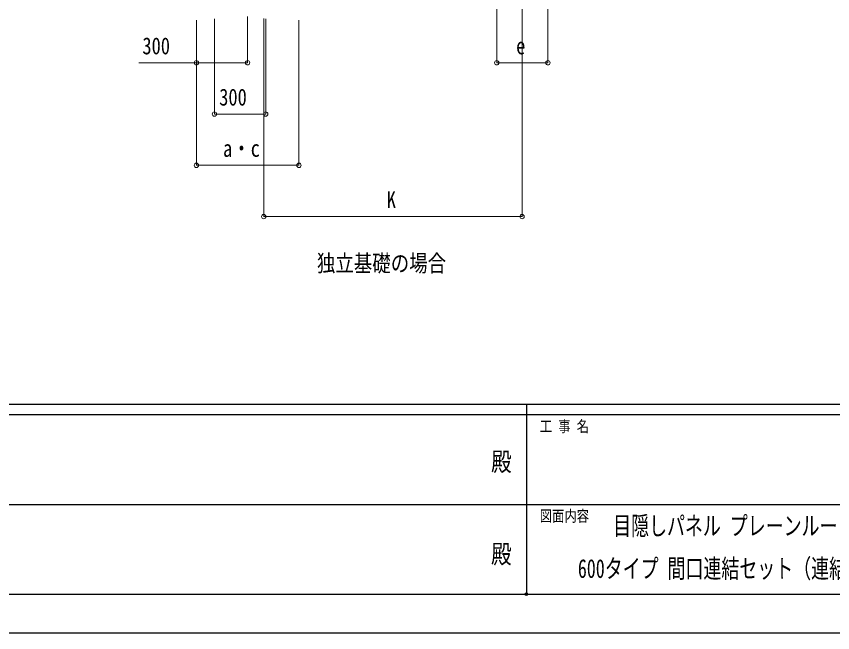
# Model space of a CAD drawing. Units: millimetres, scale not verified. Extents: x -12615 to 12615, y -8910 to 8910.
# Drawn here: x -2999 to 1777, y -8910 to -5303 of the extents above; entities that cross this region are included whole.
import ezdxf
from ezdxf.enums import TextEntityAlignment as Align

# ---------------------------------------------------------------- set-up
doc = ezdxf.new("R2010")
doc.units = ezdxf.units.MM
doc.header["$LTSCALE"] = 30
doc.header["$PDMODE"] = 32
doc.header["$PDSIZE"] = 15
doc.layers.add('0-2_USER1', color=3, linetype='Continuous')
doc.layers.add('0-8_YKK_ZWAK', color=7, linetype='Continuous')
doc.layers.add('0-7_YKK_D', color=6, linetype='Continuous', lineweight=18)
doc.styles.add('ＭＳ ゴシック', font='')
doc.styles.get('ＭＳ ゴシック').set_extended_font_data('MS Gothic')

msp = doc.modelspace()

# ---------------------------------------------------------------- linework, layer by layer
at = {"layer": '0-7_YKK_D'}
for p, q in [((-188.47, -5126), (-188.47, -5576)), ((-39.71, -5126), (-39.71, -6476)), ((111.53, -5126), (111.53, -5576)), ((-1945.72, -5325), (-1945.72, -6176)), ((-1945.72, -5325), (-1945.72, -5576)), ((-1839.72, -5317.23), (-1839.72, -5876)), ((-1645.72, -5303.48), (-1645.72, -5576)), ((-1551.72, -5315.65), (-1551.72, -6476)), ((-1539.72, -5317.61), (-1539.72, -5876)), ((-1345.72, -5325), (-1345.72, -6176)), ((-188.47, -5575), (111.53, -5575)), ((-1839.72, -5875), (-1539.72, -5875)), ((-1945.72, -6175), (-1345.72, -6175)), ((-1551.72, -6475), (-39.71, -6475))]:
    msp.add_line(p, q, dxfattribs=at)
msp.add_lwpolyline([(-1645.72, -5575), (-1945.72, -5575), (-2281.52, -5575)], dxfattribs=at)
for centre in [(-1945.72, -5575), (-1645.72, -5575), (-188.47, -5575), (111.53, -5575), (-1839.72, -5875), (-1539.72, -5875), (-1945.72, -6175), (-1345.72, -6175), (-1551.72, -6475), (-39.71, -6475)]:
    msp.add_circle(centre, 12.75, dxfattribs=at)
at = {"layer": '0-8_YKK_ZWAK'}
for p, q in [((11685.06, -7575), (-11714.94, -7575)), ((-14.94, -7575), (-14.94, -8685)), ((-14.94, -7635), (-3914.94, -7635)), ((3885.06, -7635), (-14.94, -7635)), ((-3892.44, -8160), (-14.94, -8160)), ((-14.94, -8160), (3885.06, -8160)), ((-3914.94, -8685), (-14.94, -8685)), ((-14.94, -8685), (3885.06, -8685))]:
    msp.add_line(p, q, dxfattribs=at)
msp.add_lwpolyline([(-12615, -8910), (12615, -8910), (12615, 8910), (-12615, 8910)], close=True, dxfattribs=at)
msp.add_point((-14.94, -8685), dxfattribs=at)

# ---------------------------------------------------------------- texts
at = {"layer": '0-2_USER1', "style": 'ＭＳ ゴシック'}
for s, height, width, p in [('独立基礎の場合', 98.97, 0.8, (-1240.32, -6827)), ('目隠しパネル プレーンルーフ テラス屋根 横格子', 110, 0.7, (493.06, -8372.5)), ('600タイプ 間口連結セット（連結部基礎一体） 納まり図', 110, 0.7, (286.56, -8622.5))]:
    msp.add_text(s, height=height, dxfattribs=dict(at, width=width)).set_placement(p, align=Align.BOTTOM_LEFT)
at = {"layer": '0-7_YKK_D', "style": 'ＭＳ ゴシック', "width": 0.8}
for s, p in [('300', (-2261.52, -5555)), ('e', (-74.47, -5555)), ('300', (-1812.12, -5855)), ('a・c', (-1789.72, -6155)), ('K', (-831.72, -6455))]:
    msp.add_text(s, height=98.97, dxfattribs=at).set_placement(p, align=Align.BOTTOM_LEFT)
at = {"layer": '0-8_YKK_ZWAK', "style": 'ＭＳ ゴシック', "width": 0.8}
for s, height, p in [('工 事 名', 65.98, (63.81, -7755)), ('殿', 110, (-221, -7997.5)), ('図面内容', 65.98, (63.81, -8280)), ('殿', 110, (-221, -8537.5))]:
    msp.add_text(s, height=height, dxfattribs=at).set_placement(p, align=Align.BOTTOM_LEFT)

doc.saveas('drawing.dxf')
